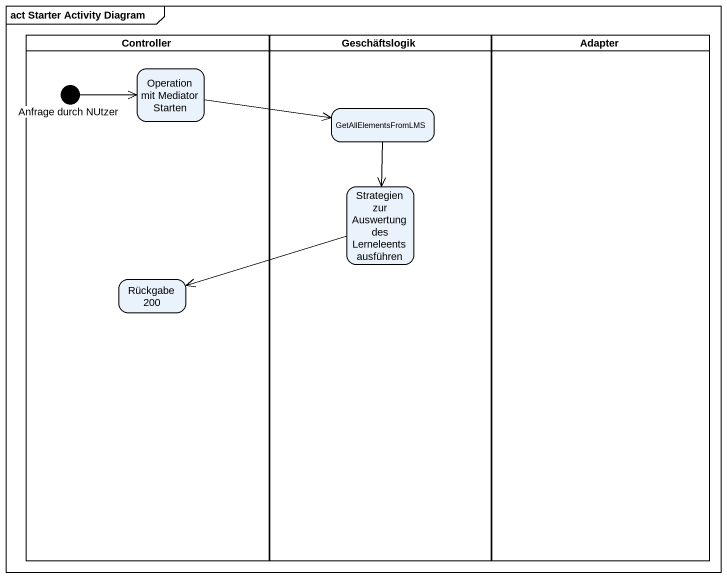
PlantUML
@startuml
mainframe act Starter Activity Diagram
hide empty description
state Controller <<partition>> {
  state "Anfrage durch NUtzer" as Anfrage_durch_NUtzer <<start>>
  state "Operation mit Mediator Starten" as Operation_mit_Mediator
  state "Rückgabe 200" as Rückgabe_200
}
state Geschäftslogik <<partition>> {
  state GetAllElementsFromLMS
  state "Strategien zur Auswertung des Lerneleents ausführen" as Strategien_zur_Auswertung
}
state Adapter <<partition>>
Anfrage_durch_NUtzer -right-> Operation_mit_Mediator
Operation_mit_Mediator -right-> GetAllElementsFromLMS
GetAllElementsFromLMS --> Strategien_zur_Auswertung
Strategien_zur_Auswertung -left-> Rückgabe_200
@enduml
